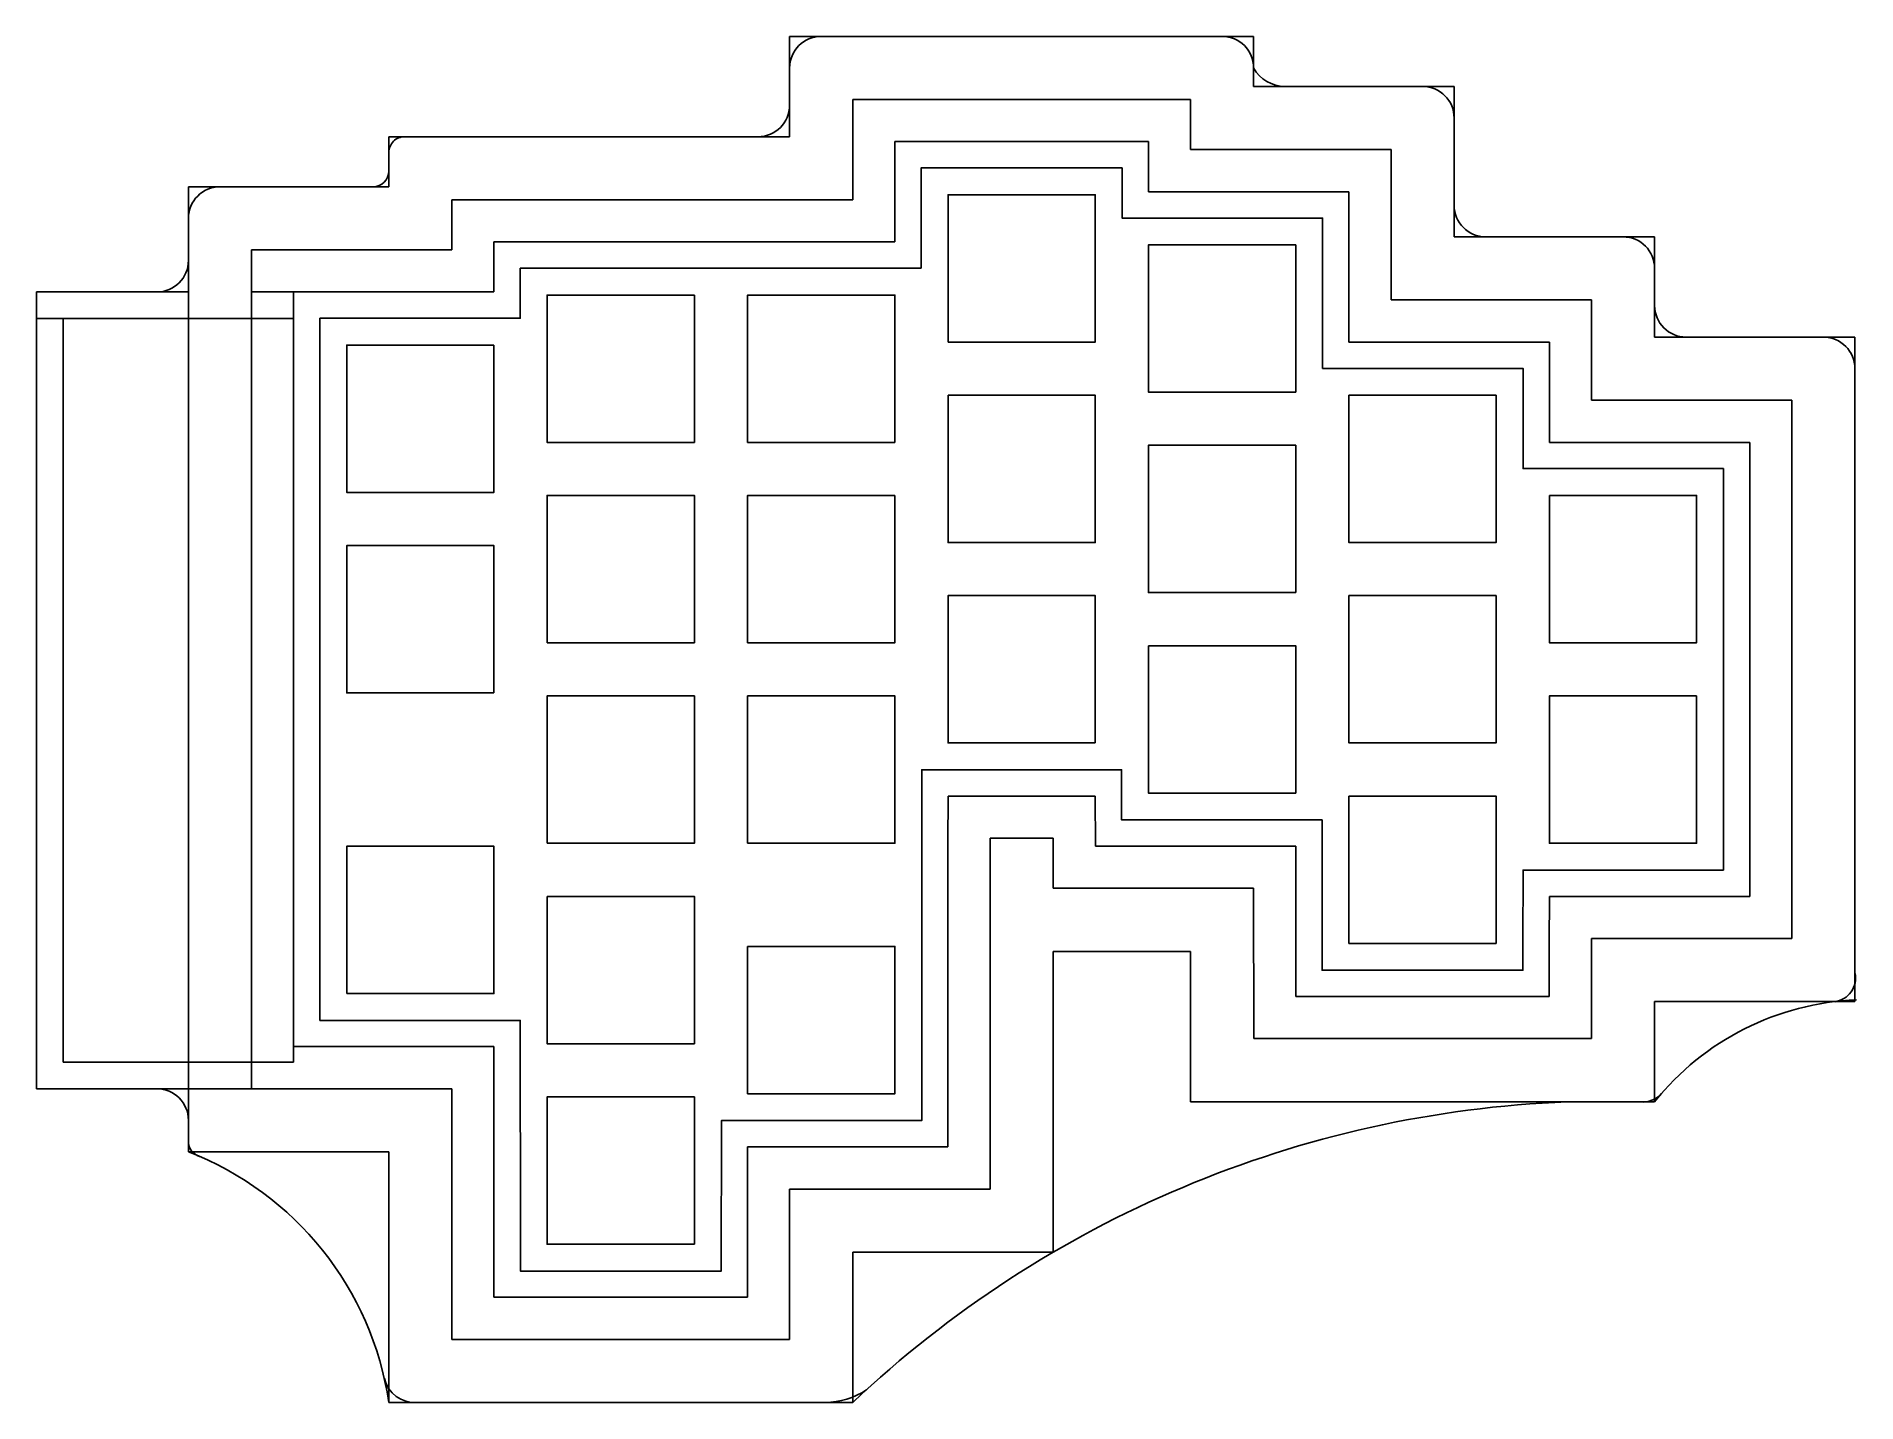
# Model space of a CAD drawing. Header units: millimetres. Extents: x 116 to 289, y -12 to 118.
import ezdxf

# ---------------------------------------------------------------- set-up
doc = ezdxf.new("R2010")
doc.units = ezdxf.units.MM
doc.layers.get('0').update_dxf_attribs({"linetype": 'CONTINUOUS'})

msp = doc.modelspace()

# ---------------------------------------------------------------- linework, layer by layer
for p, q in [((187.59, 117.56), (187.59, 108.03)), ((202.65, 117.56), (187.59, 117.56)), ((187.59, 117.56), (187.59, 114.56)), ((187.59, 117.56), (190.59, 117.56)), ((202.65, 117.56), (216.64, 117.56)), ((231.69, 117.56), (216.64, 117.56)), ((231.69, 117.56), (228.69, 117.56)), ((231.69, 112.8), (231.69, 117.56)), ((231.69, 117.56), (231.69, 114.56)), ((250.75, 112.8), (231.69, 112.8)), ((231.69, 112.8), (234.69, 112.8)), ((250.75, 112.8), (247.75, 112.8)), ((250.75, 98.51), (250.75, 112.8)), ((250.75, 112.8), (250.75, 109.8)), ((187.59, 108.03), (187.59, 111.03)), ((202.65, 111.56), (193.59, 111.56)), ((193.59, 111.56), (193.59, 102.51)), ((202.65, 111.56), (216.64, 111.56)), ((225.69, 111.56), (216.64, 111.56)), ((225.69, 106.8), (225.69, 111.56)), ((149.5, 108.03), (149.5, 103.27)), ((164.54, 108.03), (149.5, 108.03)), ((149.5, 108.03), (149.5, 106.53)), ((149.5, 108.03), (151, 108.03)), ((164.54, 108.03), (187.59, 108.03)), ((187.59, 108.03), (184.59, 108.03)), ((202.65, 107.56), (197.59, 107.56)), ((197.59, 107.56), (197.6, 102.51)), ((202.65, 107.56), (216.64, 107.56)), ((221.69, 107.56), (216.64, 107.56)), ((221.69, 102.8), (221.69, 107.56)), ((149.5, 103.27), (149.5, 106.27)), ((244.75, 106.8), (225.69, 106.8)), ((244.75, 97.75), (244.75, 106.8)), ((149.5, 103.27), (149.5, 104.77)), ((130.45, 103.27), (145.5, 103.27)), ((130.45, 88.22), (130.45, 103.27)), ((130.45, 103.27), (133.45, 103.27)), ((130.45, 103.27), (130.45, 100.27)), ((145.5, 103.27), (149.5, 103.27)), ((149.5, 103.27), (148, 103.27)), ((193.59, 102.51), (193.59, 102.03)), ((197.6, 102.51), (197.59, 98.03)), ((240.75, 102.8), (221.69, 102.8)), ((240.75, 97.75), (240.75, 102.8)), ((155.5, 102.03), (155.49, 97.27)), ((164.54, 102.03), (155.5, 102.03)), ((164.54, 102.03), (193.59, 102.03)), ((250.75, 98.51), (250.75, 101.51)), ((136.44, 97.27), (145.5, 97.27)), ((136.44, 88.22), (136.44, 97.27)), ((145.5, 97.27), (155.49, 97.27)), ((164.54, 98.03), (159.49, 98.03)), ((159.49, 98.03), (159.49, 93.27)), ((164.54, 98.03), (197.59, 98.03)), ((240.75, 88.51), (240.75, 97.75)), ((244.75, 92.51), (244.75, 97.75)), ((254.74, 98.51), (250.75, 98.51)), ((250.75, 98.51), (253.75, 98.51)), ((269.8, 98.51), (254.74, 98.51)), ((269.8, 98.51), (266.8, 98.51)), ((269.8, 88.98), (269.8, 98.51)), ((269.8, 98.51), (269.8, 95.51)), ((130.45, 93.27), (130.45, 96.27)), ((116, 90.75), (116, 93.27)), ((116, 93.27), (127.45, 93.27)), ((130.45, 93.27), (127.45, 93.27)), ((140.45, 93.27), (136.44, 93.27)), ((140.45, 88.22), (140.45, 93.27)), ((140.45, 93.27), (145.5, 93.27)), ((145.5, 93.27), (159.49, 93.27)), ((254.74, 92.51), (244.75, 92.51)), ((263.8, 92.51), (254.74, 92.51)), ((263.8, 82.98), (263.8, 92.51)), ((269.8, 88.98), (269.8, 91.98)), ((140.45, 90.75), (116, 90.75)), ((116, 90.75), (116, 17.55)), ((116, 90.75), (118.53, 90.75)), ((118.53, 90.75), (118.53, 20.07)), ((254.74, 88.51), (240.75, 88.51)), ((259.8, 88.51), (254.74, 88.51)), ((259.8, 78.98), (259.8, 88.51)), ((273.79, 88.98), (269.8, 88.98)), ((269.8, 88.98), (272.8, 88.98)), ((273.79, 88.98), (288.84, 88.98)), ((288.84, 88.98), (285.84, 88.98)), ((288.84, 88.98), (288.84, 40.88)), ((288.84, 88.98), (288.84, 85.98)), ((288.84, 88.98), (288.84, 85.98)), ((130.45, 88.22), (130.45, 26.6)), ((136.44, 88.22), (136.44, 26.6)), ((140.45, 88.22), (140.45, 26.6)), ((273.79, 82.98), (263.8, 82.98)), ((273.79, 82.98), (282.84, 82.98)), ((282.84, 82.98), (282.84, 40.88)), ((273.79, 78.98), (259.8, 78.98)), ((273.79, 78.98), (278.84, 78.98)), ((278.84, 78.98), (278.84, 40.88)), ((202.64, 40.88), (202.65, 45.36)), ((216.64, 45.36), (202.65, 45.36)), ((216.65, 40.6), (216.64, 45.36)), ((202.64, 40.88), (202.64, 17.07)), ((206.64, 40.88), (206.64, 41.36)), ((212.64, 41.36), (206.64, 41.36)), ((206.64, 40.88), (206.64, 17.07)), ((212.65, 36.6), (212.64, 41.36)), ((221.69, 40.6), (216.65, 40.6)), ((221.69, 40.6), (235.69, 40.6)), ((235.7, 26.31), (235.69, 40.6)), ((278.84, 35.83), (278.84, 40.88)), ((282.84, 31.83), (282.84, 40.88)), ((288.84, 25.83), (288.84, 40.88)), ((221.69, 36.6), (212.65, 36.6)), ((221.69, 36.6), (231.69, 36.6)), ((231.7, 22.31), (231.69, 36.6)), ((259.8, 35.83), (259.79, 31.36)), ((273.79, 35.83), (259.8, 35.83)), ((273.79, 35.83), (278.84, 35.83)), ((259.79, 26.31), (259.79, 31.36)), ((263.79, 31.83), (263.79, 31.36)), ((273.79, 31.83), (263.79, 31.83)), ((263.79, 22.31), (263.79, 31.36)), ((273.79, 31.83), (282.84, 31.83)), ((221.69, 30.6), (212.64, 30.6)), ((212.64, 30.6), (212.64, 17.07)), ((221.69, 30.6), (225.69, 30.6)), ((225.7, 16.31), (225.69, 30.6)), ((130.45, 11.55), (130.45, 26.6)), ((136.44, 17.55), (136.44, 26.6)), ((140.45, 21.55), (140.45, 26.6)), ((240.75, 26.31), (235.7, 26.31)), ((240.75, 26.31), (254.74, 26.31)), ((254.74, 26.31), (259.79, 26.31)), ((273.79, 25.83), (269.79, 25.83)), ((269.79, 16.31), (269.79, 25.83)), ((273.79, 25.83), (288.84, 25.83)), ((145.5, 21.55), (140.45, 21.55)), ((140.45, 20.07), (140.45, 21.55)), ((159.49, 21.55), (145.5, 21.55)), ((159.49, 21.55), (159.49, 2.78)), ((240.75, 22.31), (231.7, 22.31)), ((240.75, 22.31), (254.74, 22.31)), ((254.74, 22.31), (263.79, 22.31)), ((118.53, 20.07), (130.45, 20.07)), ((130.45, 20.07), (140.45, 20.07)), ((116, 17.55), (127.45, 17.55)), ((130.45, 17.55), (127.45, 17.55)), ((130.45, 17.55), (130.45, 14.55)), ((136.44, 17.55), (130.45, 17.55)), ((145.5, 17.55), (136.44, 17.55)), ((155.49, 17.55), (145.5, 17.55)), ((155.49, 17.55), (155.49, 2.78)), ((202.64, 17.07), (202.64, 12.02)), ((206.64, 17.07), (206.64, 8.02)), ((212.64, 17.07), (212.64, 2.02)), ((240.75, 16.31), (225.7, 16.31)), ((240.75, 16.31), (254.74, 16.31)), ((254.74, 16.31), (269.79, 16.31)), ((145.5, 11.55), (130.45, 11.55)), ((149.49, 11.55), (145.5, 11.55)), ((149.49, 11.55), (149.49, 2.78)), ((183.59, -2.27), (183.59, 12.02)), ((197.59, 12.02), (183.59, 12.02)), ((202.64, 12.02), (197.59, 12.02)), ((187.59, -6.27), (187.59, 8.02)), ((197.59, 8.02), (187.59, 8.02)), ((206.64, 8.02), (197.59, 8.02)), ((149.49, -12.27), (149.49, 2.78)), ((155.49, -6.27), (155.49, 2.78)), ((159.49, -2.27), (159.49, 2.78)), ((197.59, 2.02), (193.59, 2.02)), ((193.59, -12.27), (193.59, 2.02)), ((212.64, 2.02), (197.59, 2.02)), ((178.54, -2.27), (159.49, -2.27)), ((178.54, -2.27), (183.59, -2.27)), ((178.54, -6.27), (155.49, -6.27)), ((178.54, -6.27), (187.59, -6.27)), ((178.54, -12.27), (149.49, -12.27)), ((178.54, -12.27), (193.59, -12.27))]:
    msp.add_line(p, q)
for points in [[(200.09, 95.53), (200.1, 102.51), (200.09, 105.06), (202.65, 105.06), (216.64, 105.06), (219.19, 105.06), (219.19, 100.3), (238.25, 100.3), (238.25, 97.75), (238.25, 86.01), (254.74, 86.01), (257.3, 86.01), (257.3, 76.48), (273.79, 76.48), (276.34, 76.48), (276.34, 40.88), (276.34, 38.33), (273.79, 38.33), (257.3, 38.33), (257.29, 31.36), (257.29, 28.81), (254.74, 28.81), (240.75, 28.81), (238.19, 28.81), (238.19, 43.1), (221.69, 43.1), (219.14, 43.1), (219.14, 47.86), (200.15, 47.86), (200.14, 40.88), (200.14, 17.07), (200.14, 14.52), (197.59, 14.52), (181.1, 14.52), (181.09, 0.23), (178.54, 0.23), (162, 0.23), (162, 2.78), (161.99, 24.05), (145.5, 24.05), (142.95, 24.05), (142.95, 26.6), (142.95, 88.22), (142.95, 90.77), (145.5, 90.77), (161.99, 90.77), (161.99, 95.53), (164.54, 95.53)], [(202.65, 88.51), (216.64, 88.51), (216.64, 102.51), (202.65, 102.51)], [(235.69, 83.75), (235.69, 97.75), (221.69, 97.75), (221.69, 83.75)], [(178.54, 92.98), (164.54, 92.98), (164.54, 78.98), (178.54, 78.98)], [(197.59, 78.98), (197.59, 92.98), (183.59, 92.98), (183.59, 78.98)], [(159.49, 88.22), (145.5, 88.22), (145.5, 74.22), (159.49, 74.22)], [(202.65, 83.46), (202.65, 69.46), (216.64, 69.46), (216.64, 83.46)], [(254.74, 83.46), (240.75, 83.46), (240.75, 69.46), (254.74, 69.46)], [(235.69, 64.7), (235.69, 78.7), (221.69, 78.7), (221.69, 64.7)], [(164.54, 59.93), (178.54, 59.93), (178.54, 73.93), (164.54, 73.93)], [(197.59, 73.93), (183.59, 73.93), (183.59, 59.93), (197.59, 59.93)], [(259.8, 73.93), (259.8, 59.93), (273.79, 59.93), (273.79, 73.93)], [(159.49, 55.17), (159.49, 69.17), (145.5, 69.17), (145.5, 55.17)], [(216.64, 50.41), (216.64, 64.41), (202.65, 64.41), (202.65, 50.41)], [(254.74, 64.41), (240.75, 64.41), (240.75, 50.41), (254.74, 50.41)], [(221.69, 59.65), (221.69, 45.65), (235.69, 45.65), (235.69, 59.65)], [(164.54, 40.88), (178.54, 40.88), (178.54, 54.88), (164.54, 54.88)], [(183.59, 40.88), (197.59, 40.88), (197.59, 54.88), (183.59, 54.88)], [(273.79, 54.88), (259.8, 54.88), (259.8, 40.88), (273.79, 40.88)], [(240.75, 45.36), (240.75, 31.36), (254.74, 31.36), (254.74, 45.36)], [(145.5, 26.6), (159.49, 26.6), (159.49, 40.6), (145.5, 40.6)], [(164.54, 35.83), (164.54, 21.83), (178.54, 21.83), (178.54, 35.83)], [(183.59, 31.07), (183.59, 17.07), (197.59, 17.07), (197.59, 31.07)], [(178.54, 2.78), (178.54, 16.78), (164.54, 16.78), (164.54, 2.78)]]:
    msp.add_lwpolyline(points, close=True)
for centre, radius, start, end in [((190.59, 114.56), 3, 90.0057, 180.0057), ((228.69, 114.56), 3, 0, 90), ((234.69, 116.23), 3.43, 209.1344, 270), ((247.75, 109.8), 3, 0, 90), ((184.59, 111.03), 3, -89.9943, 0), ((151, 106.53), 1.5, 89.988, 180), ((148, 104.77), 1.5, -90, 0), ((133.45, 100.27), 3, 90, 180), ((253.75, 101.51), 3, 180, 270), ((266.8, 95.51), 3, 0, 90), ((127.45, 96.27), 3, -90, 0), ((272.8, 91.98), 3, 180, 270), ((285.84, 85.98), 3, 0, 90), ((286.65, 28.06), 2.25, -83.1251, 12.5153), ((290.02, 0.11), 25.91, 92.2583, 141.3089), ((127.45, 14.55), 3, 0, 90), ((265.62, -88.46), 104.85, 92.2565, 133.3894), ((268.7, 18.61), 2.32, 263.8606, 319.0459), ((131.93, 12.54), 1.48, 180, 253.239), ((119.57, -16.68), 30.25, 8.3899, 68.9298), ((151.93, -9.34), 2.93, 192.7727, 274.4556), ((190.99, -5.35), 6.91, 270, 304.2694)]:
    msp.add_arc(centre, radius, start, end)

doc.saveas('drawing.dxf')
